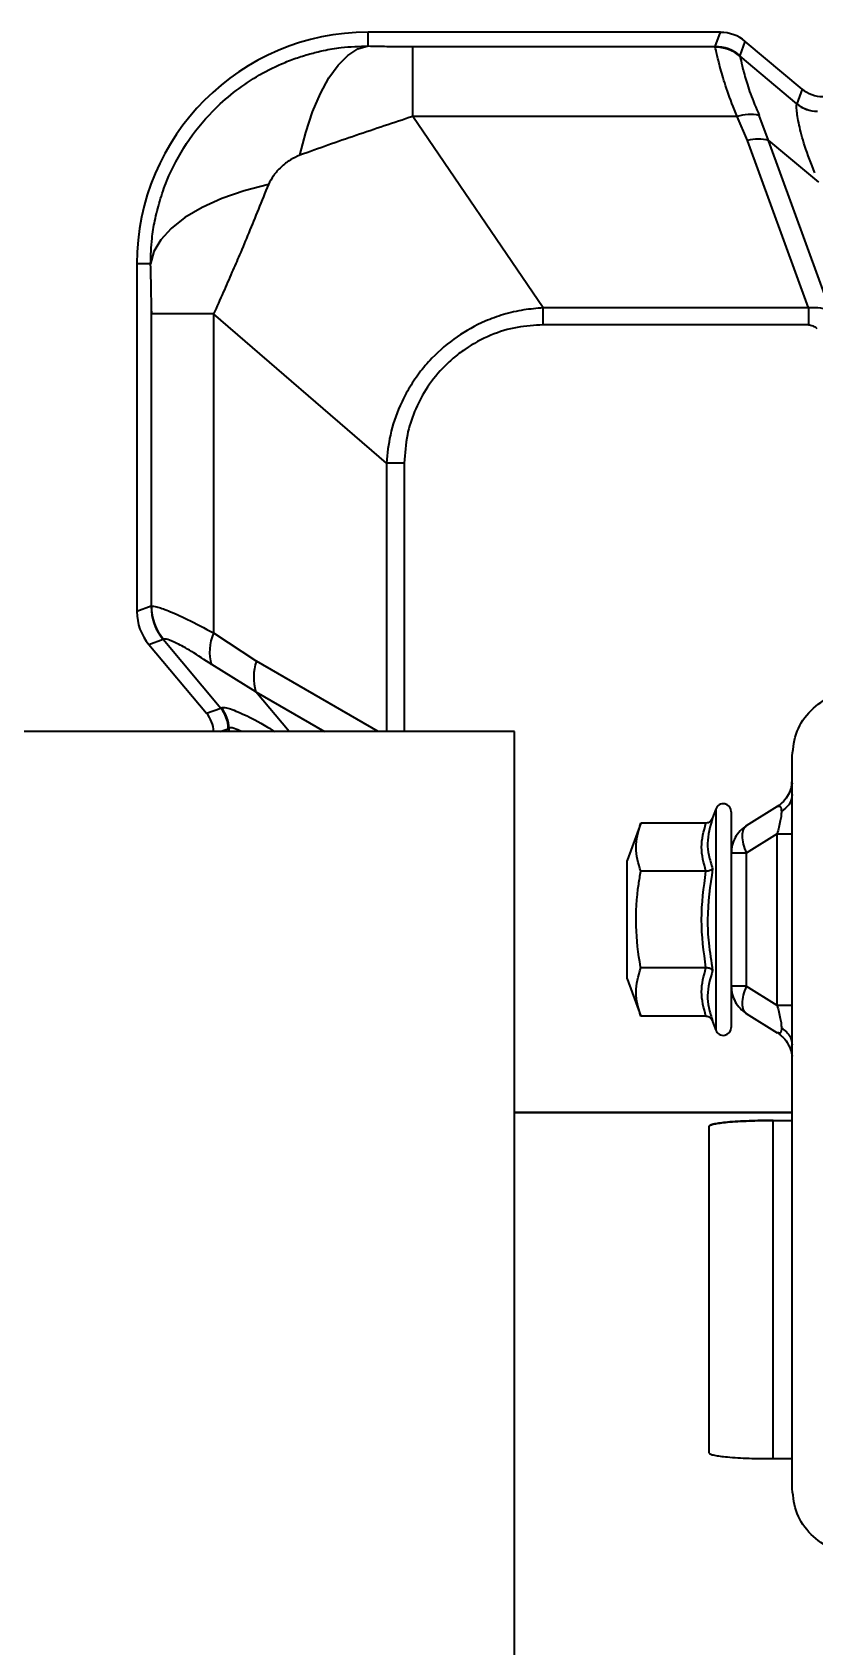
# Model space of a CAD drawing. Header units: millimetres. Extents: x 0 to 420, y 0 to 297.
# Drawn here: x 153.922 to 154.531, y 151.481 to 152.736 of the extents above; entities that cross this region are included whole.
import ezdxf

# ---------------------------------------------------------------- set-up
doc = ezdxf.new("R2010")
doc.units = ezdxf.units.MM

msp = doc.modelspace()

# ---------------------------------------------------------------- linework, layer by layer
at = {"color": 7, "linetype": 'Continuous', "lineweight": 35}
for p, q in [((154.4573, 152.7361), (154.1832, 152.7361)), ((154.1832, 152.7254), (154.1832, 152.7361)), ((154.4532, 152.7249), (154.4573, 152.7361)), ((154.2178, 152.6706), (154.2178, 152.7249)), ((154.2178, 152.7249), (154.4532, 152.7249)), ((154.4532, 152.7245), (154.4532, 152.7249)), ((154.4725, 152.7179), (154.4765, 152.729)), ((154.5208, 152.6919), (154.4765, 152.729)), ((154.4725, 152.7176), (154.4725, 152.7179)), ((154.5167, 152.6805), (154.4725, 152.7176)), ((154.5208, 152.6919), (154.5167, 152.6805)), ((154.5166, 152.6804), (154.5167, 152.6805)), ((154.3193, 152.5217), (154.2178, 152.6706)), ((154.4702, 152.6706), (154.2178, 152.6706)), ((154.4784, 152.652), (154.4702, 152.6706)), ((154.4948, 152.6519), (154.4875, 152.6714)), ((154.5258, 152.5217), (154.4784, 152.652)), ((154.5433, 152.5189), (154.4948, 152.6519)), ((154.4948, 152.6519), (154.5335, 152.6195)), ((154.0032, 152.5561), (154.0032, 152.2856)), ((154.0139, 152.5561), (154.0032, 152.5561)), ((154.0629, 152.5172), (154.0146, 152.5172)), ((154.0146, 152.2898), (154.0146, 152.5172)), ((154.1974, 152.4011), (154.0629, 152.5172)), ((154.0629, 152.5172), (154.0629, 152.269)), ((154.3193, 152.5085), (154.3193, 152.5217)), ((154.5258, 152.5217), (154.3193, 152.5217)), ((154.5258, 152.5085), (154.3193, 152.5085)), ((154.2113, 152.4011), (154.1974, 152.4011)), ((154.1974, 152.4011), (154.1974, 152.1922)), ((154.2113, 152.4011), (154.2113, 152.1922)), ((154.0143, 152.2897), (154.0032, 152.2856)), ((154.0143, 152.2897), (154.0146, 152.2898)), ((154.0125, 152.2599), (154.0237, 152.264)), ((154.0125, 152.2599), (154.0574, 152.2065)), ((154.024, 152.2641), (154.0237, 152.264)), ((154.0237, 152.264), (154.0685, 152.2106)), ((154.0629, 152.269), (154.0962, 152.247)), ((154.191, 152.1922), (154.0962, 152.247)), ((154.0957, 152.2232), (154.0614, 152.2443)), ((154.0957, 152.2232), (154.1493, 152.1922)), ((154.1216, 152.1922), (154.0957, 152.2232)), ((154.0574, 152.2065), (154.0685, 152.2106)), ((154.0685, 152.2106), (154.0689, 152.2108)), ((154.297, 152.1922), (137.487, 152.1922)), ((154.0681, 152.1922), (154.0743, 152.1945)), ((154.0748, 152.1948), (154.0743, 152.1945)), ((154.0748, 152.1948), (154.0748, 152.1922)), ((154.297, 136.6922), (154.297, 152.1922)), ((154.5132, 151.6033), (154.5132, 152.1733)), ((154.5125, 152.1492), (154.5107, 152.1443)), ((154.513, 152.1522), (154.5117, 152.146)), ((154.5128, 152.1522), (154.5125, 152.1499)), ((154.5126, 152.1482), (154.5132, 152.1551)), ((154.5014, 152.134), (154.4774, 152.119)), ((154.3953, 152.1211), (154.3847, 152.0921)), ((154.446, 152.1211), (154.3953, 152.1211)), ((154.4537, 152.132), (154.4512, 152.1252)), ((154.4537, 152.132), (154.4537, 151.9601)), ((154.4657, 152.1299), (154.4657, 152.0985)), ((154.5014, 152.1128), (154.4774, 152.0978)), ((154.5014, 151.9793), (154.5014, 152.1128)), ((154.4774, 152.0978), (154.4657, 152.0978)), ((154.4657, 152.0978), (154.4657, 151.9943)), ((154.4774, 152.0978), (154.4774, 151.9943)), ((154.3847, 152.0001), (154.3847, 152.0921)), ((154.446, 152.0836), (154.3953, 152.0836)), ((154.446, 152.0085), (154.3953, 152.0085)), ((154.3847, 152.0001), (154.3953, 151.971)), ((154.4774, 151.9943), (154.4657, 151.9943)), ((154.4657, 151.9943), (154.4657, 151.9622)), ((154.5014, 151.9793), (154.4774, 151.9943)), ((154.446, 151.971), (154.3953, 151.971)), ((154.4774, 151.9731), (154.5014, 151.9581)), ((154.4512, 151.9669), (154.4537, 151.9601)), ((154.502, 151.9581), (154.5014, 151.9581)), ((154.5022, 151.9577), (154.504, 151.9563)), ((154.5107, 151.9478), (154.5125, 151.9429)), ((154.5117, 151.9461), (154.513, 151.9399)), ((154.297, 151.8961), (154.5132, 151.8961)), ((154.5132, 151.8961), (154.297, 151.8961)), ((154.4482, 151.8852), (154.4482, 151.6315)), ((154.4982, 151.6269), (154.4982, 151.8899)), ((154.4982, 151.8899), (154.5132, 151.8899)), ((154.4982, 151.6269), (154.5132, 151.6269))]:
    msp.add_line(p, q, dxfattribs=at)
at = {"color": 7, "linetype": 'Continuous', "lineweight": 35, "flags": 128}
for points in [[(154.1301, 152.6405), (154.1346, 152.6581), (154.1399, 152.6742), (154.146, 152.6885), (154.1526, 152.7006), (154.1598, 152.7106), (154.1674, 152.7181), (154.1752, 152.7231), (154.1832, 152.7254)], [(154.1055, 152.6177), (154.0866, 152.6127), (154.0693, 152.6067), (154.0539, 152.5998), (154.0406, 152.592), (154.0299, 152.5836), (154.0217, 152.5747), (154.0164, 152.5655), (154.0139, 152.5561)]]:
    msp.add_lwpolyline(points, dxfattribs=at)
at = {"color": 7, "linetype": 'Continuous', "lineweight": 35}
for centre, radius, start, end in [((154.1832, 152.5561), 0.18, 90, 180), ((154.4532, 152.6949), 0.03, 50.0586, 89.9414), ((154.4533, 152.6945), 0.03, 50.2501, 90.141), ((154.5327, 152.6996), 0.025, 230.0357, 269.9067), ((154.5328, 152.6997), 0.025, 230.0586, 269.9414), ((154.4803, 152.6392), 0.033, 77.4981, 107.8428), ((154.4863, 152.6166), 0.0363, 76.4299, 102.6632), ((154.0544, 152.2897), 0.0401, 180.0586, 219.9414), ((154.0546, 152.2899), 0.0401, 180.1269, 219.9924), ((154.0952, 152.2546), 0.0354, 156.1372, 196.9623), ((154.1342, 152.2343), 0.0401, 161.4836, 196.0343), ((154.0493, 152.1945), 0.025, 0.0586, 39.9414), ((154.0498, 152.1947), 0.025, 0.1661, 40.0321), ((154.4595, 152.1299), 0.00619, 0, 160), ((154.4595, 151.9622), 0.00619, 200, 0)]:
    msp.add_arc(centre, radius, start, end, dxfattribs=at)
for centre, major_axis, start_param, end_param in [((154.4573, 152.706), (0.0103, 0.0282), 5.934618, 6.631752), ((154.5369, 152.7111), (0.0086, 0.0235), 2.793026, 3.49016), ((154.0432, 152.2856), (0.0376, 0.0137), 2.793026, 3.49016), ((154.0382, 152.1904), (-0.0235, -0.0086), 2.864073, 3.49016)]:
    msp.add_ellipse(centre, major_axis=major_axis, ratio=0.998448, start_param=start_param, end_param=end_param, dxfattribs=at)
for points, knots in [([(154.0139, 152.5561), (154.0141, 152.5626), (154.0144, 152.5738), (154.0171, 152.5901), (154.0208, 152.6051), (154.0281, 152.6257), (154.0409, 152.65), (154.0592, 152.6726), (154.0781, 152.6895), (154.0961, 152.7019), (154.1126, 152.7104), (154.1266, 152.7159), (154.1375, 152.7193), (154.1493, 152.7222), (154.1645, 152.7248), (154.1762, 152.7252), (154.1832, 152.7254)], [0, 0, 0, 0, 0.073966, 0.126209, 0.185583, 0.248629, 0.372147, 0.493376, 0.574928, 0.656955, 0.739459, 0.783742, 0.826761, 0.868517, 0.920624, 1, 1, 1, 1]), ([(154.1832, 152.7254), (154.188, 152.7253), (154.1964, 152.7251), (154.208, 152.725), (154.2149, 152.7249), (154.2178, 152.7249)], [0, 0, 0, 0, 0.426106, 0.75777, 1, 1, 1, 1]), ([(154.4702, 152.6706), (154.4675, 152.6774), (154.4622, 152.6909), (154.4575, 152.707), (154.4543, 152.7196), (154.4536, 152.7228), (154.4532, 152.7245)], [0, 0, 0, 0, 0.238868, 0.471709, 0.726257, 1, 1, 1, 1]), ([(154.4725, 152.7176), (154.4728, 152.7162), (154.4733, 152.7134), (154.476, 152.7026), (154.4801, 152.6888), (154.485, 152.6772), (154.4875, 152.6714)], [0, 0, 0, 0, 0.27715, 0.53382, 0.766156, 1, 1, 1, 1]), ([(154.5307, 152.6267), (154.5279, 152.6339), (154.5223, 152.6483), (154.5182, 152.665), (154.5162, 152.6768), (154.5165, 152.6792), (154.5166, 152.6804)], [0, 0, 0, 0, 0.247618, 0.49308, 0.751102, 1, 1, 1, 1]), ([(154.2178, 152.6706), (154.2031, 152.6657), (154.1738, 152.656), (154.1446, 152.6457), (154.1301, 152.6405)], [0, 0, 0, 0, 0.502691, 1, 1, 1, 1]), ([(154.1301, 152.6405), (154.1276, 152.6394), (154.1222, 152.637), (154.1153, 152.6314), (154.1093, 152.625), (154.1067, 152.62), (154.1055, 152.6177)], [0, 0, 0, 0, 0.2422942, 0.5093656, 0.7715671, 1, 1, 1, 1]), ([(154.1055, 152.6177), (154.1029, 152.6113), (154.0979, 152.5989), (154.0904, 152.5805), (154.0836, 152.5641), (154.0769, 152.5487), (154.0701, 152.5332), (154.0654, 152.5227), (154.0629, 152.5172)], [0, 0, 0, 0, 0.191169, 0.37068, 0.538766, 0.672129, 0.825955, 1, 1, 1, 1]), ([(154.0146, 152.5172), (154.0146, 152.5176), (154.0146, 152.5212), (154.0144, 152.5347), (154.0141, 152.5468), (154.0139, 152.5561)], [0, 0, 0, 0, 0.030601, 0.265216, 1, 1, 1, 1]), ([(154.5433, 152.5189), (154.5407, 152.52), (154.5353, 152.5222), (154.5291, 152.5219), (154.5258, 152.5217)], [0, 0, 0, 0, 0.466493, 1, 1, 1, 1]), ([(154.0146, 152.5193), (154.0146, 152.5188), (154.0147, 152.5181), (154.0147, 152.5174), (154.0148, 152.5172), (154.0148, 152.5172)], [0, 0, 0, 0, 0.56153, 0.792581, 1, 1, 1, 1]), ([(154.3193, 152.5217), (154.3143, 152.5213), (154.3039, 152.5205), (154.2887, 152.5169), (154.271, 152.5105), (154.2517, 152.4998), (154.2348, 152.4854), (154.2227, 152.4712), (154.2144, 152.4588), (154.2064, 152.443), (154.1997, 152.4237), (154.1981, 152.4084), (154.1974, 152.4011)], [0, 0, 0, 0, 0.0807277, 0.1668448, 0.2472628, 0.3806547, 0.517772, 0.598864, 0.6777449, 0.7544784, 0.883127, 1, 1, 1, 1]), ([(154.5258, 152.5217), (154.5258, 152.5197), (154.5258, 152.5158), (154.5258, 152.5109), (154.5258, 152.5085)], [0, 0, 0, 0, 0.506963, 1, 1, 1, 1]), ([(154.3193, 152.5085), (154.3126, 152.5082), (154.2987, 152.5074), (154.2779, 152.5009), (154.2614, 152.492), (154.2492, 152.4827), (154.2385, 152.4726), (154.2279, 152.4589), (154.2188, 152.4413), (154.2126, 152.4222), (154.2118, 152.4084), (154.2113, 152.4011)], [0, 0, 0, 0, 0.120461, 0.246403, 0.382818, 0.450919, 0.519058, 0.644752, 0.756806, 0.869265, 1, 1, 1, 1]), ([(154.5258, 152.5085), (154.5264, 152.5085), (154.5275, 152.5084), (154.5298, 152.5076), (154.5313, 152.5066), (154.5323, 152.5058)], [0, 0, 0, 0, 0.232062, 0.478453, 1, 1, 1, 1]), ([(154.0146, 152.2898), (154.0156, 152.2898), (154.0176, 152.2899), (154.0274, 152.2864), (154.0421, 152.28), (154.0558, 152.2727), (154.0629, 152.269)], [0, 0, 0, 0, 0.239453, 0.47313, 0.728792, 1, 1, 1, 1]), ([(154.0614, 152.2443), (154.056, 152.248), (154.0454, 152.2551), (154.034, 152.2611), (154.0264, 152.2644), (154.0248, 152.2642), (154.024, 152.2641)], [0, 0, 0, 0, 0.270175, 0.525289, 0.759332, 1, 1, 1, 1]), ([(154.0689, 152.2108), (154.0699, 152.211), (154.072, 152.2115), (154.0828, 152.2074), (154.0961, 152.2012), (154.1067, 152.1946), (154.1105, 152.1922)], [0, 0, 0, 0, 0.256053, 0.546182, 0.839441, 1, 1, 1, 1]), ([(154.0851, 152.1922), (154.0828, 152.1932), (154.0771, 152.1957), (154.0757, 152.1952), (154.0748, 152.1948)], [0, 0, 0, 0, 0.394521, 1, 1, 1, 1]), ([(154.5122, 152.1485), (154.5116, 152.1466), (154.5103, 152.1428), (154.5065, 152.1377), (154.5031, 152.1352), (154.5014, 152.134)], [0, 0, 0, 0, 0.315477, 0.657739, 1, 1, 1, 1]), ([(154.5014, 152.134), (154.5023, 152.1343), (154.5036, 152.1348), (154.5046, 152.1328), (154.5047, 152.131), (154.5047, 152.1302)], [0, 0, 0, 0, 0.551614, 0.784825, 1, 1, 1, 1]), ([(154.5132, 152.1434), (154.5127, 152.1406), (154.5118, 152.1355), (154.5069, 152.1318), (154.5047, 152.1302)], [0, 0, 0, 0, 0.559996, 1, 1, 1, 1]), ([(154.3953, 152.0836), (154.3935, 152.0897), (154.3898, 152.1022), (154.3934, 152.1147), (154.3953, 152.1211)], [0, 0, 0, 0, 0.4912125, 1, 1, 1, 1]), ([(154.4512, 152.1252), (154.4512, 152.1252), (154.451, 152.1246), (154.4504, 152.1235), (154.4492, 152.1222), (154.4477, 152.1213), (154.4466, 152.1212), (154.446, 152.1211)], [0, 0, 0, 0, 0.006713, 0.267679, 0.528689, 0.76386, 1, 1, 1, 1]), ([(154.4512, 152.1252), (154.4493, 152.1185), (154.4465, 152.1088), (154.4479, 152.0956), (154.4501, 152.0891), (154.4512, 152.0856)], [0, 0, 0, 0, 0.499729, 0.72853, 1, 1, 1, 1]), ([(154.5047, 152.1302), (154.5047, 152.1291), (154.5046, 152.1269), (154.5036, 152.1209), (154.5023, 152.1161), (154.5014, 152.1128)], [0, 0, 0, 0, 0.2151838, 0.4483868, 1, 1, 1, 1]), ([(154.3953, 152.0085), (154.3952, 152.0088), (154.3933, 152.0195), (154.3907, 152.0412), (154.3923, 152.0662), (154.3947, 152.0803), (154.3953, 152.0836)], [0, 0, 0, 0, 0.009604, 0.432631, 0.866873, 1, 1, 1, 1]), ([(154.446, 152.0085), (154.4443, 152.021), (154.4409, 152.046), (154.4443, 152.0711), (154.446, 152.0836)], [0, 0, 0, 0, 0.499238, 1, 1, 1, 1]), ([(154.4512, 152.0856), (154.4512, 152.0856), (154.451, 152.0853), (154.4504, 152.0848), (154.4492, 152.0841), (154.4477, 152.0837), (154.4466, 152.0836), (154.446, 152.0836)], [0, 0, 0, 0, 0.006713, 0.267679, 0.528689, 0.76386, 1, 1, 1, 1]), ([(154.4512, 152.0856), (154.4493, 152.0724), (154.4465, 152.0532), (154.4479, 152.0267), (154.4501, 152.0136), (154.4512, 152.0065)], [0, 0, 0, 0, 0.500435, 0.728855, 1, 1, 1, 1]), ([(154.3953, 151.971), (154.3935, 151.9771), (154.3898, 151.9897), (154.3934, 152.0022), (154.3953, 152.0085)], [0, 0, 0, 0, 0.4912125, 1, 1, 1, 1]), ([(154.4512, 152.0065), (154.4512, 152.0065), (154.451, 152.0068), (154.4504, 152.0074), (154.4492, 152.008), (154.4477, 152.0084), (154.4466, 152.0085), (154.446, 152.0085)], [0, 0, 0, 0, 0.006713, 0.267679, 0.528689, 0.76386, 1, 1, 1, 1]), ([(154.4512, 152.0065), (154.4493, 152), (154.4465, 151.9906), (154.4479, 151.9772), (154.4501, 151.9705), (154.4512, 151.9669)], [0, 0, 0, 0, 0.499729, 0.72853, 1, 1, 1, 1]), ([(154.446, 151.971), (154.4466, 151.9709), (154.4477, 151.9708), (154.4492, 151.9699), (154.4504, 151.9686), (154.451, 151.9675), (154.4512, 151.967), (154.4512, 151.9669)], [0, 0, 0, 0, 0.23614, 0.471311, 0.732321, 0.993287, 1, 1, 1, 1]), ([(154.5014, 151.9793), (154.5023, 151.9759), (154.5036, 151.9712), (154.5046, 151.9651), (154.5047, 151.963), (154.5047, 151.9619)], [0, 0, 0, 0, 0.551614, 0.784825, 1, 1, 1, 1]), ([(154.5047, 151.9619), (154.5047, 151.9611), (154.5046, 151.9593), (154.5038, 151.9574), (154.5027, 151.9578), (154.502, 151.9581)], [0, 0, 0, 0, 0.243902, 0.508229, 1, 1, 1, 1]), ([(154.5047, 151.9619), (154.5074, 151.9598), (154.5122, 151.9559), (154.5129, 151.9509), (154.5132, 151.9487)], [0, 0, 0, 0, 0.559996, 1, 1, 1, 1]), ([(154.5038, 151.9562), (154.5047, 151.9555), (154.5072, 151.9536), (154.5095, 151.9506), (154.5104, 151.9481), (154.5106, 151.9477)], [0, 0, 0, 0, 0.294463, 0.870519, 1, 1, 1, 1]), ([(154.4482, 151.8852), (154.4485, 151.8856), (154.449, 151.8863), (154.4534, 151.8874), (154.4605, 151.8884), (154.4705, 151.8891), (154.4821, 151.8897), (154.4918, 151.8898), (154.4982, 151.8899)], [0, 0, 0, 0, 0.157309, 0.270586, 0.50035, 0.630794, 0.757716, 1, 1, 1, 1]), ([(154.4982, 151.8899), (154.4918, 151.8898), (154.4821, 151.8897), (154.4705, 151.8891), (154.4605, 151.8884), (154.4534, 151.8874), (154.449, 151.8863), (154.4485, 151.8856), (154.4482, 151.8852)], [0, 0, 0, 0, 0.242279, 0.369202, 0.49965, 0.729414, 0.842683, 1, 1, 1, 1]), ([(154.4482, 151.6315), (154.4485, 151.6311), (154.449, 151.6304), (154.4534, 151.6293), (154.4605, 151.6283), (154.4705, 151.6276), (154.4821, 151.627), (154.4918, 151.6269), (154.4982, 151.6269)], [0, 0, 0, 0, 0.157309, 0.270586, 0.50035, 0.630794, 0.757716, 1, 1, 1, 1])]:
    msp.add_open_spline(points, degree=3, knots=knots, dxfattribs=at)
for points in [[(154.5132, 152.1733), (154.5139, 152.1799), (154.5154, 152.193), (154.527, 152.2095), (154.5435, 152.2211), (154.5566, 152.2226), (154.5632, 152.2233)], [(154.446, 152.0836), (154.4443, 152.0898), (154.4409, 152.1023), (154.4443, 152.1149), (154.446, 152.1211)], [(154.4774, 152.119), (154.4757, 152.1177), (154.4723, 152.1152), (154.4686, 152.11), (154.4662, 152.1041), (154.4658, 152.0999), (154.4657, 152.0978)], [(154.4774, 152.119), (154.4765, 152.1181), (154.4746, 152.1163), (154.4739, 152.1112), (154.4746, 152.1049), (154.4765, 152.1001), (154.4774, 152.0978)], [(154.5014, 152.1128), (154.5032, 152.1128), (154.5066, 152.1128), (154.5103, 152.1128), (154.5127, 152.1128), (154.513, 152.1128), (154.5132, 152.1128)], [(154.446, 151.971), (154.4443, 151.9773), (154.4409, 151.9898), (154.4443, 152.0023), (154.446, 152.0085)], [(154.4657, 151.9943), (154.4658, 151.9922), (154.4662, 151.988), (154.4686, 151.9821), (154.4723, 151.9768), (154.4757, 151.9743), (154.4774, 151.9731)], [(154.4774, 151.9943), (154.4765, 151.9919), (154.4746, 151.9872), (154.4739, 151.9808), (154.4746, 151.9757), (154.4765, 151.974), (154.4774, 151.9731)], [(154.5132, 151.9793), (154.513, 151.9793), (154.5127, 151.9793), (154.5103, 151.9793), (154.5066, 151.9793), (154.5032, 151.9793), (154.5014, 151.9793)], [(154.5632, 151.5533), (154.5566, 151.5541), (154.5435, 151.5556), (154.527, 151.5672), (154.5154, 151.5837), (154.5139, 151.5968), (154.5132, 151.6033)]]:
    msp.add_open_spline(points, degree=3, dxfattribs=at)

doc.saveas('drawing.dxf')
